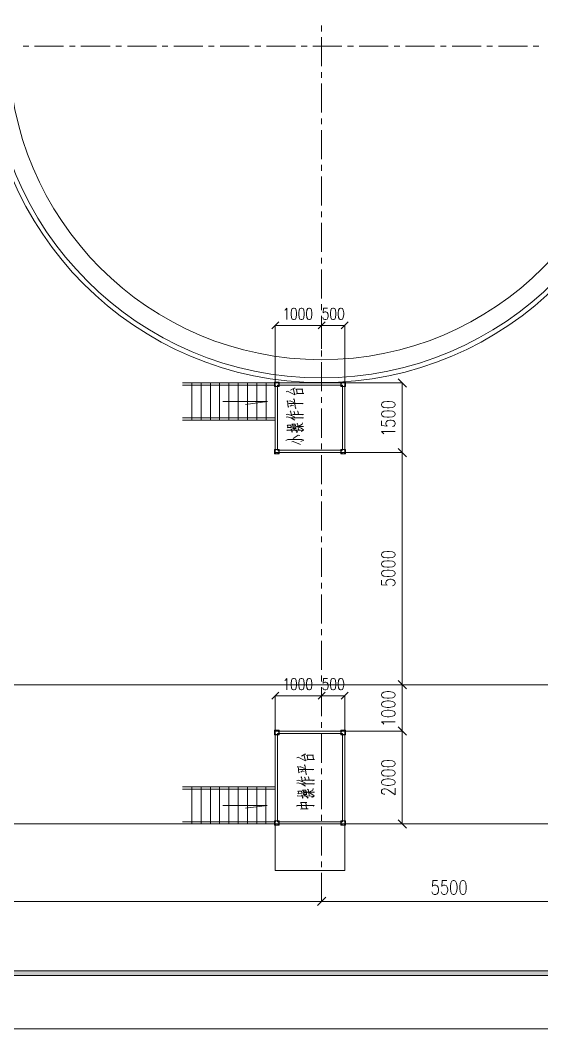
# Model space of a CAD drawing. Header units: millimetres. Extents: x 803 to 707111, y 130 to 2706464.
# Drawn here: x 650813 to 662062, y 2635190 to 2656912 of the extents above; entities that cross this region are included whole.
import ezdxf

# ---------------------------------------------------------------- set-up
doc = ezdxf.new("R2010")
doc.units = ezdxf.units.MM

msp = doc.modelspace()

# ---------------------------------------------------------------- hatches: boundary and pattern name
h = msp.add_hatch(color=0)
h.dxf.hatch_style = 2
h.paths.add_polyline_path([(609149, 2636340), (609249, 2636440), (705861, 2636440), (705961, 2636340)])

# ---------------------------------------------------------------- linework, layer by layer
at = {"color": 0, "lineweight": 0}
for points in [[(707111, 2635190), (707111, 2706464), (606199, 2706464), (606199, 2635190)], [(656705, 2650713), (656680, 2650701), (656664, 2650665), (656655, 2650606), (656655, 2650570), (656664, 2650511), (656680, 2650475), (656705, 2650463), (656722, 2650463), (656747, 2650475), (656763, 2650511), (656772, 2650570), (656772, 2650606), (656763, 2650665), (656747, 2650701), (656722, 2650713)], [(656872, 2650713), (656847, 2650701), (656830, 2650665), (656822, 2650606), (656822, 2650570), (656830, 2650511), (656847, 2650475), (656872, 2650463), (656889, 2650463), (656914, 2650475), (656930, 2650511), (656938, 2650570), (656938, 2650606), (656930, 2650665), (656914, 2650701), (656889, 2650713)], [(657038, 2650713), (657014, 2650701), (656997, 2650665), (656988, 2650606), (656988, 2650570), (656997, 2650511), (657014, 2650475), (657038, 2650463), (657055, 2650463), (657080, 2650475), (657097, 2650511), (657105, 2650570), (657105, 2650606), (657097, 2650665), (657080, 2650701), (657055, 2650713)], [(657555, 2650713), (657530, 2650701), (657513, 2650665), (657505, 2650606), (657505, 2650570), (657513, 2650511), (657530, 2650475), (657555, 2650463), (657572, 2650463), (657597, 2650475), (657613, 2650511), (657621, 2650570), (657621, 2650606), (657613, 2650665), (657597, 2650701), (657572, 2650713)], [(657722, 2650713), (657697, 2650701), (657680, 2650665), (657672, 2650606), (657672, 2650570), (657680, 2650511), (657697, 2650475), (657722, 2650463), (657738, 2650463), (657763, 2650475), (657780, 2650511), (657789, 2650570), (657789, 2650606), (657780, 2650665), (657763, 2650701), (657738, 2650713)], [(656397, 2649023), (656296, 2649023), (656296, 2649119), (656397, 2649119)], [(656303, 2649070), (656316, 2649102), (656348, 2649115), (656379, 2649102), (656393, 2649070), (656379, 2649038), (656348, 2649025), (656316, 2649038)], [(657730, 2649023), (657831, 2649023), (657831, 2649119), (657730, 2649119)], [(657730, 2649023), (657831, 2649023), (657831, 2649119), (657730, 2649119)], [(657734, 2649070), (657747, 2649102), (657779, 2649115), (657811, 2649102), (657824, 2649070), (657811, 2649038), (657779, 2649025), (657747, 2649038)], [(657734, 2649070), (657747, 2649102), (657779, 2649115), (657811, 2649102), (657824, 2649070), (657811, 2649038), (657779, 2649025), (657747, 2649038)], [(658601, 2648621), (658616, 2648591), (658658, 2648570), (658730, 2648561), (658773, 2648561), (658844, 2648570), (658887, 2648591), (658901, 2648621), (658901, 2648640), (658887, 2648671), (658844, 2648691), (658773, 2648701), (658730, 2648701), (658658, 2648691), (658616, 2648671), (658601, 2648640)], [(658601, 2648421), (658616, 2648391), (658658, 2648370), (658730, 2648361), (658773, 2648361), (658844, 2648370), (658887, 2648391), (658901, 2648421), (658901, 2648440), (658887, 2648470), (658844, 2648491), (658773, 2648500), (658730, 2648500), (658658, 2648491), (658616, 2648470), (658601, 2648440)], [(656397, 2647573), (656296, 2647573), (656296, 2647669), (656397, 2647669)], [(656303, 2647620), (656316, 2647652), (656348, 2647665), (656379, 2647652), (656393, 2647620), (656379, 2647589), (656348, 2647575), (656316, 2647589)], [(657730, 2647573), (657831, 2647573), (657831, 2647669), (657730, 2647669)], [(657730, 2647573), (657831, 2647573), (657831, 2647669), (657730, 2647669)], [(657734, 2647620), (657747, 2647652), (657779, 2647665), (657811, 2647652), (657824, 2647620), (657811, 2647589), (657779, 2647575), (657747, 2647589)], [(657734, 2647620), (657747, 2647652), (657779, 2647665), (657811, 2647652), (657824, 2647620), (657811, 2647589), (657779, 2647575), (657747, 2647589)], [(658601, 2645391), (658616, 2645361), (658658, 2645341), (658730, 2645331), (658773, 2645331), (658844, 2645341), (658887, 2645361), (658901, 2645391), (658901, 2645411), (658887, 2645441), (658844, 2645461), (658773, 2645471), (658730, 2645471), (658658, 2645461), (658616, 2645441), (658601, 2645411)], [(658601, 2645191), (658616, 2645161), (658658, 2645141), (658730, 2645131), (658773, 2645131), (658844, 2645141), (658887, 2645161), (658901, 2645191), (658901, 2645211), (658887, 2645241), (658844, 2645261), (658773, 2645271), (658730, 2645271), (658658, 2645261), (658616, 2645241), (658601, 2645211)], [(658601, 2644991), (658616, 2644961), (658658, 2644941), (658730, 2644931), (658773, 2644931), (658844, 2644941), (658887, 2644961), (658901, 2644991), (658901, 2645011), (658887, 2645041), (658844, 2645061), (658773, 2645071), (658730, 2645071), (658658, 2645061), (658616, 2645041), (658601, 2645011)], [(656705, 2642737), (656680, 2642725), (656664, 2642690), (656655, 2642630), (656655, 2642594), (656664, 2642535), (656680, 2642499), (656705, 2642487), (656722, 2642487), (656747, 2642499), (656763, 2642535), (656772, 2642594), (656772, 2642630), (656763, 2642690), (656747, 2642725), (656722, 2642737)], [(656872, 2642737), (656847, 2642725), (656830, 2642690), (656822, 2642630), (656822, 2642594), (656830, 2642535), (656847, 2642499), (656872, 2642487), (656889, 2642487), (656914, 2642499), (656930, 2642535), (656938, 2642594), (656938, 2642630), (656930, 2642690), (656914, 2642725), (656889, 2642737)], [(657038, 2642737), (657014, 2642725), (656997, 2642690), (656988, 2642630), (656988, 2642594), (656997, 2642535), (657014, 2642499), (657038, 2642487), (657055, 2642487), (657080, 2642499), (657097, 2642535), (657105, 2642594), (657105, 2642630), (657097, 2642690), (657080, 2642725), (657055, 2642737)], [(657555, 2642737), (657530, 2642725), (657513, 2642690), (657505, 2642630), (657505, 2642594), (657513, 2642535), (657530, 2642499), (657555, 2642487), (657572, 2642487), (657597, 2642499), (657613, 2642535), (657621, 2642594), (657621, 2642630), (657613, 2642690), (657597, 2642725), (657572, 2642737)], [(657722, 2642737), (657697, 2642725), (657680, 2642690), (657672, 2642630), (657672, 2642594), (657680, 2642535), (657697, 2642499), (657722, 2642487), (657738, 2642487), (657763, 2642499), (657780, 2642535), (657789, 2642594), (657789, 2642630), (657780, 2642690), (657763, 2642725), (657738, 2642737)], [(658601, 2642371), (658616, 2642341), (658658, 2642321), (658730, 2642311), (658773, 2642311), (658844, 2642321), (658887, 2642341), (658901, 2642371), (658901, 2642391), (658887, 2642421), (658844, 2642441), (658773, 2642451), (658730, 2642451), (658658, 2642441), (658616, 2642421), (658601, 2642391)], [(658601, 2642171), (658616, 2642141), (658658, 2642121), (658730, 2642111), (658773, 2642111), (658844, 2642121), (658887, 2642141), (658901, 2642171), (658901, 2642191), (658887, 2642221), (658844, 2642241), (658773, 2642251), (658730, 2642251), (658658, 2642241), (658616, 2642221), (658601, 2642191)], [(658601, 2641971), (658616, 2641941), (658658, 2641921), (658730, 2641911), (658773, 2641911), (658844, 2641921), (658887, 2641941), (658901, 2641971), (658901, 2641991), (658887, 2642021), (658844, 2642041), (658773, 2642051), (658730, 2642051), (658658, 2642041), (658616, 2642021), (658601, 2641991)], [(656397, 2641523), (656296, 2641523), (656296, 2641619), (656397, 2641619)], [(656397, 2641523), (656296, 2641523), (656296, 2641619), (656397, 2641619)], [(656303, 2641571), (656316, 2641603), (656348, 2641616), (656379, 2641603), (656393, 2641571), (656379, 2641539), (656348, 2641526), (656316, 2641539)], [(656303, 2641571), (656316, 2641603), (656348, 2641616), (656379, 2641603), (656393, 2641571), (656379, 2641539), (656348, 2641526), (656316, 2641539)], [(657730, 2641523), (657831, 2641523), (657831, 2641619), (657730, 2641619)], [(657734, 2641571), (657747, 2641603), (657779, 2641616), (657811, 2641603), (657824, 2641571), (657811, 2641539), (657779, 2641526), (657747, 2641539)], [(658601, 2640891), (658616, 2640861), (658658, 2640841), (658730, 2640831), (658773, 2640831), (658844, 2640841), (658887, 2640861), (658901, 2640891), (658901, 2640911), (658887, 2640941), (658844, 2640961), (658773, 2640971), (658730, 2640971), (658658, 2640961), (658616, 2640941), (658601, 2640911)], [(658601, 2640691), (658616, 2640661), (658658, 2640641), (658730, 2640631), (658773, 2640631), (658844, 2640641), (658887, 2640661), (658901, 2640691), (658901, 2640711), (658887, 2640741), (658844, 2640761), (658773, 2640771), (658730, 2640771), (658658, 2640761), (658616, 2640741), (658601, 2640711)], [(658601, 2640491), (658616, 2640461), (658658, 2640441), (658730, 2640431), (658773, 2640431), (658844, 2640441), (658887, 2640461), (658901, 2640491), (658901, 2640511), (658887, 2640541), (658844, 2640561), (658773, 2640571), (658730, 2640571), (658658, 2640561), (658616, 2640541), (658601, 2640511)], [(656397, 2639574), (656296, 2639574), (656296, 2639670), (656397, 2639670)], [(656397, 2639574), (656296, 2639574), (656296, 2639670), (656397, 2639670)], [(656303, 2639621), (656316, 2639653), (656348, 2639666), (656379, 2639653), (656393, 2639621), (656379, 2639589), (656348, 2639576), (656316, 2639589)], [(656303, 2639621), (656316, 2639653), (656348, 2639666), (656379, 2639653), (656393, 2639621), (656379, 2639589), (656348, 2639576), (656316, 2639589)], [(657730, 2639574), (657831, 2639574), (657831, 2639670), (657730, 2639670)], [(657734, 2639621), (657747, 2639653), (657779, 2639666), (657811, 2639653), (657824, 2639621), (657811, 2639589), (657779, 2639576), (657747, 2639589)], [(660153, 2638385), (660123, 2638371), (660103, 2638328), (660093, 2638256), (660093, 2638213), (660103, 2638142), (660123, 2638099), (660153, 2638085), (660173, 2638085), (660203, 2638099), (660223, 2638142), (660233, 2638213), (660233, 2638256), (660223, 2638328), (660203, 2638371), (660173, 2638385)], [(660353, 2638385), (660323, 2638371), (660303, 2638328), (660293, 2638256), (660293, 2638213), (660303, 2638142), (660323, 2638099), (660353, 2638085), (660373, 2638085), (660403, 2638099), (660423, 2638142), (660433, 2638213), (660433, 2638256), (660423, 2638328), (660403, 2638371), (660373, 2638385)], [(609149, 2636340), (609249, 2636440), (705861, 2636440), (705961, 2636340)]]:
    msp.add_lwpolyline(points, close=True, dxfattribs=at)
for points in [[(657313, 2656670), (657313, 2656795)], [(657313, 2655920), (657313, 2656545)], [(650876, 2656350), (651001, 2656350)], [(651126, 2656350), (651751, 2656350)], [(651876, 2656350), (652001, 2656350)], [(652125, 2656350), (652751, 2656350)], [(652876, 2656350), (653000, 2656350)], [(653125, 2656350), (653751, 2656350)], [(653875, 2656350), (654000, 2656350)], [(654125, 2656350), (654750, 2656350)], [(654875, 2656350), (655000, 2656350)], [(655125, 2656350), (655750, 2656350)], [(655875, 2656350), (656000, 2656350)], [(656125, 2656350), (656750, 2656350)], [(656875, 2656350), (657000, 2656350)], [(657125, 2656350), (657750, 2656350)], [(657875, 2656350), (658000, 2656350)], [(658125, 2656350), (658750, 2656350)], [(658875, 2656350), (659000, 2656350)], [(659125, 2656350), (659750, 2656350)], [(659875, 2656350), (660000, 2656350)], [(660125, 2656350), (660750, 2656350)], [(660875, 2656350), (661000, 2656350)], [(661125, 2656350), (661750, 2656350)], [(661875, 2656350), (662000, 2656350)], [(657313, 2655670), (657313, 2655795)], [(657313, 2654920), (657313, 2655545)], [(657313, 2654670), (657313, 2654795)], [(657313, 2653920), (657313, 2654545)], [(657313, 2653670), (657313, 2653795)], [(657313, 2652920), (657313, 2653545)], [(657313, 2652670), (657313, 2652795)], [(657313, 2651920), (657313, 2652545)], [(657313, 2651670), (657313, 2651795)], [(657313, 2650920), (657313, 2651545)], [(656522, 2650665), (656538, 2650677), (656564, 2650713), (656564, 2650463)], [(657313, 2650670), (657313, 2650795)], [(657438, 2650713), (657355, 2650713), (657347, 2650606), (657355, 2650618), (657380, 2650630), (657405, 2650630), (657430, 2650618), (657447, 2650594), (657455, 2650558), (657455, 2650534), (657447, 2650499), (657430, 2650475), (657405, 2650463), (657380, 2650463), (657355, 2650475), (657347, 2650487), (657339, 2650511)], [(657313, 2649920), (657313, 2650545)], [(656388, 2650413), (656239, 2650263)], [(656313, 2648908), (656313, 2650340)], [(657313, 2650338), (656313, 2650338)], [(657388, 2650413), (657239, 2650263)], [(657239, 2650263), (657388, 2650413)], [(657313, 2649835), (657313, 2650340)], [(657313, 2649835), (657313, 2650340)], [(657813, 2650338), (657313, 2650338)], [(657738, 2650263), (657888, 2650413)], [(657813, 2648921), (657813, 2650340)], [(657313, 2649670), (657313, 2649795)], [(657313, 2648920), (657313, 2649546)], [(656315, 2649101), (654315, 2649101)], [(656315, 2649050), (654315, 2649050)], [(654515, 2648300), (654515, 2649101)], [(654715, 2648300), (654715, 2649101)], [(654915, 2648300), (654915, 2649101)], [(655115, 2648300), (655115, 2649101)], [(655315, 2648300), (655315, 2649101)], [(655515, 2648300), (655515, 2649101)], [(655715, 2648300), (655715, 2649101)], [(655915, 2648300), (655915, 2649101)], [(656115, 2648300), (656115, 2649101)], [(657813, 2649101), (656313, 2649101)], [(656313, 2647601), (656313, 2649101)], [(657763, 2649050), (656364, 2649050)], [(656364, 2647651), (656364, 2649050)], [(656577, 2648922), (656737, 2648844), (656700, 2648977)], [(656719, 2648987), (656646, 2648944)], [(656719, 2648987), (656744, 2648987)], [(657318, 2649101), (659054, 2649101)], [(657763, 2647651), (657763, 2649050)], [(657813, 2647601), (657813, 2649101)], [(659141, 2649011), (658961, 2649190)], [(659051, 2649101), (659051, 2647601)], [(656577, 2648922), (656549, 2648907)], [(656785, 2648872), (656772, 2648962), (656759, 2648958), (656775, 2648962), (656907, 2648965), (656895, 2648965), (656907, 2648870)], [(656788, 2648870), (656759, 2648858)], [(656788, 2648870), (656930, 2648870)], [(657313, 2648671), (657313, 2648795)], [(655186, 2648701), (656144, 2648701)], [(656144, 2648701), (655674, 2648638)], [(656608, 2648590), (656593, 2648579), (656577, 2648717), (656561, 2648707)], [(656615, 2648658), (656589, 2648649)], [(656634, 2648713), (656608, 2648709)], [(656615, 2648658), (656917, 2648658), (656892, 2648649)], [(656634, 2648713), (656712, 2648678)], [(656668, 2648623), (656634, 2648596)], [(656668, 2648623), (656709, 2648614)], [(656747, 2648549), (656725, 2648754), (656706, 2648746)], [(656747, 2648549), (656763, 2648557)], [(657313, 2647920), (657313, 2648546)], [(656315, 2648351), (654315, 2648351)], [(656586, 2648426), (656549, 2648418)], [(656580, 2648371), (656552, 2648361)], [(656580, 2648371), (656662, 2648340), (656734, 2648297)], [(656586, 2648426), (656681, 2648389), (656737, 2648359)], [(656665, 2648397), (656646, 2648498), (656634, 2648485)], [(656646, 2648346), (656926, 2648346), (656911, 2648338)], [(656700, 2648422), (656665, 2648416)], [(656700, 2648422), (656926, 2648422), (656895, 2648412)], [(656722, 2648485), (656712, 2648479)], [(656722, 2648485), (656734, 2648422)], [(656813, 2648422), (656804, 2648494), (656794, 2648488)], [(656315, 2648300), (654315, 2648300)], [(656586, 2648142), (656580, 2648189), (656567, 2648182), (656583, 2648191), (656649, 2648189), (656655, 2648142)], [(656586, 2648142), (656570, 2648130)], [(656586, 2648142), (656662, 2648139)], [(656684, 2648174), (656671, 2648166)], [(656690, 2648172), (656684, 2648209), (656674, 2648203), (656681, 2648211), (656740, 2648209)], [(656684, 2648174), (656753, 2648174)], [(656697, 2648150), (656687, 2648144), (656697, 2648150), (656756, 2648150), (656759, 2648115)], [(656697, 2648115), (656687, 2648109)], [(656697, 2648150), (656703, 2648115)], [(656697, 2648115), (656766, 2648115)], [(656744, 2648211), (656750, 2648174)], [(656756, 2648154), (656772, 2648164), (656926, 2648164), (656914, 2648158)], [(656822, 2648107), (656816, 2648099), (656794, 2648227), (656782, 2648219)], [(656807, 2648164), (656895, 2648211), (656898, 2648242)], [(656873, 2648125), (656813, 2648156)], [(656873, 2648125), (656920, 2648088)], [(658601, 2648281), (658601, 2648181), (658730, 2648171), (658715, 2648181), (658701, 2648211), (658701, 2648241), (658715, 2648271), (658744, 2648291), (658787, 2648300), (658815, 2648300), (658858, 2648291), (658887, 2648271), (658901, 2648241), (658901, 2648211), (658887, 2648181), (658873, 2648171), (658844, 2648160)], [(656574, 2648084), (656561, 2648076)], [(656574, 2648084), (656857, 2648082), (656923, 2648072), (656873, 2648051)], [(656687, 2648051), (656674, 2648039), (656662, 2648105), (656649, 2648103)], [(656807, 2647976), (656697, 2647904)], [(656769, 2648033), (656791, 2648045), (656712, 2648105)], [(656807, 2647976), (656841, 2647968)], [(658658, 2648001), (658644, 2648020), (658601, 2648051), (658901, 2648051)], [(656586, 2647878), (656542, 2647861)], [(656586, 2647878), (656889, 2647880), (656930, 2647869), (656864, 2647835)], [(656703, 2647841), (656671, 2647832)], [(656703, 2647841), (656857, 2647771)], [(657313, 2647671), (657313, 2647796)], [(658961, 2647691), (659141, 2647511)], [(659141, 2647511), (658961, 2647691)], [(657813, 2647601), (656313, 2647601)], [(657763, 2647651), (656364, 2647651)], [(657313, 2646921), (657313, 2647546)], [(657578, 2647601), (659054, 2647601)], [(657578, 2647601), (659054, 2647601)], [(659051, 2647601), (659051, 2642601)], [(657313, 2646671), (657313, 2646796)], [(657313, 2645921), (657313, 2646546)], [(657313, 2645671), (657313, 2645796)], [(657313, 2644921), (657313, 2645546)], [(658601, 2644851), (658601, 2644751), (658730, 2644741), (658715, 2644751), (658701, 2644781), (658701, 2644811), (658715, 2644841), (658744, 2644861), (658787, 2644871), (658815, 2644871), (658858, 2644861), (658887, 2644841), (658901, 2644811), (658901, 2644781), (658887, 2644751), (658873, 2644741), (658844, 2644731)], [(657313, 2644671), (657313, 2644796)], [(657313, 2643921), (657313, 2644546)], [(657313, 2643671), (657313, 2643796)], [(657313, 2642921), (657313, 2643546)], [(656522, 2642690), (656538, 2642701), (656564, 2642737), (656564, 2642487)], [(657313, 2642671), (657313, 2642796)], [(657438, 2642737), (657355, 2642737), (657347, 2642630), (657355, 2642642), (657380, 2642654), (657405, 2642654), (657430, 2642642), (657447, 2642618), (657455, 2642582), (657455, 2642559), (657447, 2642523), (657430, 2642499), (657405, 2642487), (657380, 2642487), (657355, 2642499), (657347, 2642511), (657339, 2642535)], [(658961, 2642691), (659141, 2642511)], [(659141, 2642511), (658961, 2642691)], [(684561, 2642601), (630066, 2642601)], [(657313, 2641921), (657313, 2642546)], [(658902, 2642601), (659054, 2642601)], [(658902, 2642601), (659054, 2642601)], [(659051, 2642601), (659051, 2641601)], [(656388, 2642437), (656239, 2642287)], [(656313, 2641380), (656313, 2642364)], [(657313, 2642362), (656313, 2642362)], [(657388, 2642437), (657239, 2642287)], [(657239, 2642287), (657388, 2642437)], [(657313, 2642061), (657313, 2642364)], [(657313, 2642061), (657313, 2642364)], [(657813, 2642362), (657313, 2642362)], [(657738, 2642287), (657888, 2642437)], [(657813, 2641461), (657813, 2642364)], [(656313, 2641601), (657813, 2641601)], [(656313, 2638602), (656313, 2641601)], [(657313, 2641671), (657313, 2641796)], [(657379, 2641601), (659054, 2641601)], [(657379, 2641601), (659054, 2641601)], [(657813, 2638602), (657813, 2641601)], [(658658, 2641751), (658644, 2641771), (658601, 2641801), (658901, 2641801)], [(658961, 2641691), (659141, 2641511)], [(659141, 2641511), (658961, 2641691)], [(659051, 2641601), (659051, 2639601)], [(656364, 2641551), (657763, 2641551)], [(656364, 2639651), (656364, 2641551)], [(657313, 2640921), (657313, 2641546)], [(657763, 2639651), (657763, 2641551)], [(656807, 2641042), (656779, 2641028)], [(656807, 2641042), (656968, 2640964), (656930, 2641097)], [(656949, 2641108), (656876, 2641064)], [(656949, 2641108), (656974, 2641108)], [(657015, 2640993), (657002, 2641083), (656989, 2641079), (657005, 2641083), (657138, 2641085), (657125, 2641085), (657138, 2640991)], [(657018, 2640991), (656989, 2640978)], [(657018, 2640991), (657160, 2640991)], [(656838, 2640710), (656822, 2640700), (656807, 2640837), (656791, 2640827)], [(656845, 2640778), (656819, 2640770)], [(656864, 2640833), (656838, 2640829)], [(656845, 2640778), (657147, 2640778), (657122, 2640770)], [(656864, 2640833), (656942, 2640798)], [(656898, 2640743), (656864, 2640716)], [(656898, 2640743), (656939, 2640735)], [(656977, 2640669), (656955, 2640874), (656936, 2640866)], [(657313, 2640671), (657313, 2640796)], [(656816, 2640546), (656779, 2640538)], [(656816, 2640546), (656911, 2640510), (656968, 2640479)], [(656895, 2640518), (656876, 2640618), (656864, 2640606)], [(656930, 2640543), (656895, 2640536)], [(656930, 2640543), (657157, 2640543), (657125, 2640532)], [(656952, 2640606), (656942, 2640600)], [(656952, 2640606), (656965, 2640543)], [(656977, 2640669), (656993, 2640677)], [(657043, 2640543), (657034, 2640614), (657024, 2640608)], [(657313, 2639921), (657313, 2640546)], [(656313, 2640401), (654314, 2640401)], [(656313, 2640351), (654314, 2640351)], [(654513, 2639601), (654513, 2640401)], [(654714, 2639601), (654714, 2640401)], [(654914, 2639601), (654914, 2640401)], [(655114, 2639601), (655114, 2640401)], [(655313, 2639601), (655313, 2640401)], [(655513, 2639601), (655513, 2640401)], [(655713, 2639601), (655713, 2640401)], [(655914, 2639601), (655914, 2640401)], [(656114, 2639601), (656114, 2640401)], [(656810, 2640491), (656782, 2640481)], [(656816, 2640262), (656810, 2640309), (656798, 2640303), (656813, 2640311), (656879, 2640309), (656886, 2640262)], [(656810, 2640491), (656892, 2640461), (656965, 2640418)], [(656876, 2640467), (657157, 2640467), (657141, 2640458)], [(656914, 2640295), (656901, 2640287)], [(656920, 2640293), (656914, 2640330), (656904, 2640323), (656911, 2640331), (656971, 2640330)], [(656914, 2640295), (656983, 2640295)], [(656974, 2640331), (656980, 2640295)], [(657053, 2640227), (657046, 2640219), (657024, 2640348), (657012, 2640340)], [(657037, 2640285), (657125, 2640331), (657128, 2640362)], [(658673, 2640241), (658658, 2640241), (658630, 2640251), (658616, 2640261), (658601, 2640281), (658601, 2640321), (658616, 2640341), (658630, 2640351), (658658, 2640361), (658687, 2640361), (658715, 2640351), (658758, 2640331), (658901, 2640231), (658901, 2640371)], [(656804, 2640205), (656791, 2640197)], [(656816, 2640262), (656801, 2640250)], [(656804, 2640205), (657087, 2640203), (657154, 2640192), (657103, 2640172)], [(656816, 2640262), (656892, 2640260)], [(656917, 2640172), (656904, 2640160), (656892, 2640225), (656879, 2640223)], [(656927, 2640270), (656917, 2640264), (656927, 2640270), (656986, 2640270), (656989, 2640235)], [(656927, 2640235), (656917, 2640229)], [(656927, 2640270), (656933, 2640235)], [(656927, 2640235), (656996, 2640235)], [(656999, 2640154), (657021, 2640166), (656942, 2640225)], [(656986, 2640274), (657002, 2640285), (657157, 2640285), (657144, 2640279)], [(657103, 2640245), (657043, 2640276)], [(657103, 2640245), (657150, 2640209)], [(655185, 2640002), (656142, 2640002)], [(656142, 2640002), (655673, 2639939)], [(656775, 2639984), (656794, 2639998), (657154, 2639998), (657128, 2639984)], [(656870, 2640067), (656848, 2640057)], [(656879, 2639928), (656860, 2639920)], [(656870, 2640067), (656996, 2640067)], [(656870, 2640067), (656889, 2639928)], [(656879, 2639928), (657021, 2639928)], [(656989, 2639928), (656974, 2640067)], [(656313, 2639651), (654314, 2639651)], [(656364, 2639651), (657763, 2639651)], [(657313, 2639671), (657313, 2639796)], [(658961, 2639691), (659141, 2639511)], [(684561, 2639601), (630066, 2639601)], [(656313, 2639601), (654314, 2639601)], [(656364, 2639601), (657763, 2639601)], [(657313, 2638921), (657313, 2639546)], [(657637, 2639601), (659054, 2639601)], [(657313, 2638672), (657313, 2638796)], [(656313, 2638602), (657813, 2638602)], [(657313, 2637966), (657313, 2638546)], [(659813, 2638385), (659713, 2638385), (659703, 2638256), (659713, 2638271), (659743, 2638285), (659773, 2638285), (659803, 2638271), (659823, 2638242), (659833, 2638199), (659833, 2638170), (659823, 2638128), (659803, 2638099), (659773, 2638085), (659743, 2638085), (659713, 2638099), (659703, 2638113), (659693, 2638142)], [(660013, 2638385), (659913, 2638385), (659903, 2638256), (659913, 2638271), (659943, 2638285), (659973, 2638285), (660003, 2638271), (660023, 2638242), (660033, 2638199), (660033, 2638170), (660023, 2638128), (660003, 2638099), (659973, 2638085), (659943, 2638085), (659913, 2638099), (659903, 2638113), (659893, 2638142)], [(657313, 2637935), (637815, 2637935)], [(657403, 2638025), (657223, 2637845)], [(657223, 2637845), (657403, 2638025)], [(657313, 2637962), (657313, 2637932)], [(657313, 2637962), (657313, 2637932)], [(662813, 2637935), (657313, 2637935)]]:
    msp.add_lwpolyline(points, dxfattribs=at)
msp.add_circle((657313, 2656350), 6750, dxfattribs=at)
for major_axis, ratio in [((0, 7244), 0.999259), ((0, 7144), 0.999249)]:
    msp.add_ellipse((657303, 2656350), major_axis=major_axis, ratio=ratio, start_param=0, end_param=6.283185, dxfattribs=at)

doc.saveas('drawing.dxf')
